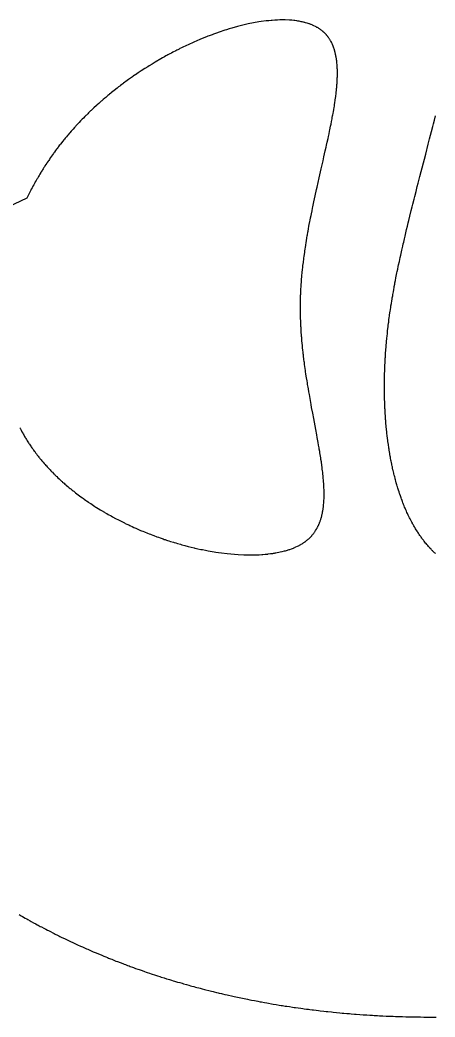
# Model space of a CAD drawing. Header units: metres. Extents: x 525 to 650, y -2 to 248.
# Drawn here: x 582.8 to 609.2, y 124.9 to 188.1 of the extents above; entities that cross this region are included whole.
import ezdxf

# ---------------------------------------------------------------- set-up
doc = ezdxf.new("R2010")
doc.units = ezdxf.units.M
doc.header["$MEASUREMENT"] = 0

msp = doc.modelspace()

# ---------------------------------------------------------------- linework, layer by layer
at = {"flags": 128}
for points in [[(582.833407, 162.245226), (582.850462, 162.212696), (582.876234, 162.163998), (582.915314, 162.091172), (582.954903, 162.018614), (582.974889, 161.982435), (583.022772, 161.896951), (583.046982, 161.854354), (583.083634, 161.790638), (583.12069, 161.727142), (583.139369, 161.695477), (583.177032, 161.632313), (583.196016, 161.600815), (583.224681, 161.553673), (583.263257, 161.491015), (583.282697, 161.459771), (583.312048, 161.413012), (583.356503, 161.343117), (583.396452, 161.281233), (583.416579, 161.250378), (583.446961, 161.204206), (583.492965, 161.135197), (583.539487, 161.066487), (583.562942, 161.032246), (583.60496, 160.97156), (583.626122, 160.941308), (583.658059, 160.896043), (583.706397, 160.828404), (583.755255, 160.761076), (583.77988, 160.727529), (583.82952, 160.660672), (583.854536, 160.627362), (583.892304, 160.577547), (583.94455, 160.509559), (583.979684, 160.464422), (584.003242, 160.434414), (584.050678, 160.3746), (584.086534, 160.329916), (584.11057, 160.30021), (584.158956, 160.241), (584.183306, 160.211495), (584.232316, 160.152689), (584.281738, 160.094152), (584.314912, 160.055277), (584.381802, 159.977886), (584.41974, 159.934565), (584.445158, 159.905769), (584.496289, 159.84838), (584.522002, 159.819787), (584.573721, 159.762804), (584.625828, 159.706093), (584.66078, 159.668436), (584.731191, 159.593484), (584.757769, 159.565502), (584.811205, 159.509742), (584.865013, 159.454254), (584.90109, 159.417414), (584.97373, 159.344098), (585.028633, 159.28943), (585.065433, 159.253136), (585.139507, 159.180914), (585.176778, 159.144986), (585.251784, 159.073495), (585.327401, 159.002493), (585.480434, 158.861957), (585.5239, 158.822784), (585.552979, 158.796755), (585.611382, 158.744905), (585.640704, 158.719083), (585.640704, 158.719083), (585.699587, 158.667648), (585.758787, 158.616489), (585.798427, 158.582537), (585.878121, 158.515003), (585.908147, 158.489805), (585.968426, 158.439618), (586.029006, 158.389708), (586.069558, 158.35659), (586.151053, 158.290725), (586.212513, 158.241652), (586.253646, 158.209092), (586.336289, 158.144344), (586.377797, 158.112156), (586.461182, 158.048155), (586.545051, 157.984651), (586.714209, 157.859143), (586.810171, 157.789424), (586.874463, 157.743297), (586.917463, 157.712702), (587.003791, 157.651889), (587.06882, 157.60661), (587.112306, 157.57658), (587.199592, 157.516899), (587.24339, 157.487248), (587.331292, 157.428324), (587.419592, 157.369904), (587.597359, 157.254584), (587.664411, 157.211861), (587.709228, 157.183538), (587.799134, 157.127273), (587.844221, 157.099331), (587.934657, 157.043829), (588.025437, 156.988836), (588.207992, 156.880382), (588.253832, 156.853588), (588.345747, 156.800385), (588.437968, 156.747693), (588.623293, 156.643851), (588.71638, 156.592701), (588.903364, 156.491948), (589.091369, 156.393261), (589.47018, 156.202105), (589.523726, 156.175891), (589.631008, 156.123957), (589.738531, 156.072683), (589.810342, 156.038867), (589.858272, 156.016487), (589.954258, 155.972119), (590.062437, 155.92283), (590.134665, 155.89034), (590.182863, 155.868845), (590.279366, 155.826247), (590.351833, 155.794644), (590.400184, 155.773739), (590.49698, 155.732326), (590.545421, 155.711817), (590.642388, 155.671195), (590.739458, 155.631102), (590.933876, 155.552504), (591.043379, 155.509224), (591.11643, 155.480744), (591.16515, 155.461924), (591.262635, 155.424683), (591.335782, 155.397101), (591.38456, 155.37888), (591.482147, 155.342839), (591.530952, 155.325018), (591.628583, 155.289778), (591.726232, 155.255073), (591.921556, 155.18727), (591.9948, 155.162398), (592.043625, 155.145985), (592.141263, 155.113562), (592.190074, 155.097552), (592.287671, 155.065937), (592.385232, 155.034861), (592.580208, 154.974332), (592.628916, 154.959538), (592.726281, 154.930356), (592.82357, 154.901717), (593.017892, 154.84607), (593.114908, 154.819063), (593.308605, 154.766684), (593.501804, 154.716493), (593.886434, 154.622689), (593.934327, 154.611582), (594.029978, 154.589781), (594.125441, 154.568531), (594.315771, 154.52769), (594.410621, 154.508099), (594.59965, 154.47058), (594.78773, 154.435283), (595.160769, 154.371376), (595.253331, 154.356796), (595.437557, 154.329317), (595.620533, 154.304084), (595.982464, 154.260375), (596.688374, 154.200137), (597.031284, 154.183692), (597.366786, 154.176419), (597.531592, 154.176235), (597.854978, 154.1828), (598.013426, 154.189559), (598.16962, 154.198643), (598.246851, 154.204058), (598.399541, 154.216639), (598.474982, 154.223806), (598.54981, 154.231558), (598.586992, 154.235654), (598.734142, 154.253502), (598.806758, 154.263307), (598.878723, 154.2737), (598.914458, 154.279118), (598.985431, 154.290394), (599.020666, 154.296254), (599.073201, 154.30532), (599.346822, 154.359288), (599.479372, 154.389829), (599.608992, 154.422748), (599.672683, 154.440101), (599.797784, 154.476597), (599.859178, 154.495742), (599.919789, 154.515485), (599.949799, 154.525581), (600.06784, 154.567465), (600.125647, 154.589308), (600.182634, 154.611753), (600.210817, 154.6232), (600.266558, 154.646548), (600.294114, 154.658448), (600.335052, 154.676582), (600.441867, 154.726598), (600.493977, 154.752514), (600.54521, 154.779035), (600.570496, 154.792523), (600.620399, 154.819955), (600.645015, 154.833899), (600.681516, 154.855099), (600.729389, 154.883899), (600.752982, 154.898527), (600.78794, 154.920755), (600.822378, 154.943327), (600.8394, 154.954741), (600.877219, 154.980737), (600.902064, 154.998308), (600.918465, 155.010129), (600.950877, 155.034026), (600.974846, 155.052172), (600.990666, 155.064376), (601.02192, 155.089036), (601.037356, 155.101493), (601.067847, 155.126659), (601.097833, 155.152162), (601.117544, 155.169349), (601.156301, 155.204169), (601.177714, 155.224015), (601.191835, 155.23735), (601.219708, 155.264267), (601.23346, 155.277849), (601.2606, 155.305262), (601.287255, 155.333002), (601.304757, 155.351678), (601.339122, 155.389465), (601.351791, 155.403785), (601.376772, 155.432667), (601.401282, 155.461873), (601.417362, 155.481523), (601.4489, 155.521251), (601.472014, 155.551422), (601.487167, 155.571713), (601.516866, 155.61272), (601.531412, 155.633435), (601.559904, 155.675288), (601.5876, 155.7177), (601.640635, 155.804195), (601.654991, 155.828921), (601.664426, 155.845502), (601.682972, 155.878895), (601.692084, 155.895708), (601.709989, 155.929564), (601.727469, 155.963726), (601.738888, 155.986671), (601.761168, 156.032967), (601.769333, 156.050468), (601.785352, 156.085695), (601.80096, 156.121225), (601.811138, 156.145079), (601.830955, 156.193186), (601.845349, 156.229615), (601.854723, 156.254067), (601.872943, 156.303365), (601.881791, 156.328212), (601.898966, 156.378297), (601.915453, 156.428904), (601.946393, 156.531672), (601.951895, 156.551171), (601.962621, 156.590384), (601.972977, 156.629885), (601.972977, 156.629885), (601.979676, 156.656377), (601.992588, 156.709744), (602.001851, 156.7501), (602.007826, 156.777162), (602.019303, 156.831661), (602.024806, 156.859098), (602.035346, 156.914346), (602.04527, 156.97009), (602.063298, 157.083053), (602.069443, 157.125919), (602.073355, 157.154648), (602.08074, 157.21247), (602.084216, 157.241561), (602.090736, 157.300106), (602.096689, 157.359128), (602.106918, 157.478598), (602.109132, 157.508761), (602.113152, 157.569438), (602.116636, 157.630582), (602.122026, 157.754261), (602.123945, 157.81679), (602.126267, 157.943218), (602.126615, 158.071452), (602.121617, 158.333259), (602.118893, 158.408157), (602.116764, 158.458394), (602.115208, 158.49202), (602.111771, 158.559596), (602.108913, 158.610558), (602.102488, 158.7132), (602.095139, 158.816792), (602.089738, 158.886377), (602.085918, 158.932998), (602.077763, 159.026791), (602.072878, 159.07987), (602.062481, 159.186718), (602.051268, 159.294477), (602.04335, 159.366818), (602.037879, 159.415267), (602.026485, 159.512693), (602.012965, 159.623133), (602.003549, 159.697247), (601.997097, 159.746872), (601.983784, 159.846634), (601.97345, 159.921901), (601.966397, 159.972291), (601.951911, 160.073572), (601.929261, 160.22674), (601.913572, 160.329673), (601.880854, 160.537484), (601.861706, 160.655503), (601.848658, 160.734627), (601.821917, 160.893929), (601.808238, 160.974103), (601.780298, 161.135483), (601.75163, 161.298222), (601.732141, 161.40746), (601.692336, 161.627697), (601.661823, 161.794392), (601.599351, 162.131595), (601.556813, 162.359156), (601.470207, 162.820682), (601.404444, 163.172239), (601.338493, 163.528256), (601.305588, 163.707885), (601.256481, 163.979298), (601.213217, 164.222488), (601.191766, 164.344749), (601.159863, 164.528959), (601.128339, 164.714129), (601.112736, 164.807069), (601.081886, 164.993644), (601.066653, 165.087275), (601.044063, 165.228142), (601.014464, 165.416737), (600.999904, 165.511361), (600.978384, 165.653696), (600.957269, 165.796503), (600.94687, 165.868081), (600.91081, 166.123502), (600.893344, 166.251742), (600.876277, 166.380327), (600.867898, 166.444746), (600.85146, 166.573837), (600.843405, 166.638506), (600.831534, 166.735663), (600.816111, 166.865486), (600.808577, 166.930517), (600.797506, 167.028209), (600.781429, 167.175072), (600.767688, 167.305938), (600.761017, 167.371482), (600.751267, 167.469935), (600.737229, 167.617918), (600.72392, 167.766257), (600.717546, 167.840557), (600.706687, 167.972857), (600.70149, 168.039107), (600.693989, 168.138604), (600.683416, 168.288121), (600.673678, 168.437955), (600.669131, 168.512989), (600.663407, 168.613151), (600.660692, 168.663283), (600.656807, 168.738541), (600.651406, 168.851565), (600.645679, 168.985726), (600.643095, 169.05289), (600.639575, 169.153736), (600.636487, 169.254701), (600.635108, 169.305227), (600.632682, 169.406366), (600.631638, 169.456977), (600.630285, 169.532947), (600.628883, 169.634336), (600.628356, 169.68507), (600.627787, 169.761222), (600.627435, 169.875558), (600.627635, 169.977297), (600.627918, 170.028204), (600.628575, 170.104609), (600.630088, 170.219317), (600.632243, 170.334142), (600.633564, 170.391597), (600.635853, 170.477831), (600.637582, 170.535354), (600.641523, 170.650478), (600.643732, 170.708077), (600.648621, 170.823346), (600.654131, 170.938704), (600.658143, 171.015656), (600.660967, 171.066978), (600.66697, 171.169666), (600.670553, 171.227453), (600.678155, 171.343078), (600.686333, 171.458767), (600.692101, 171.535925), (600.696084, 171.587377), (600.704378, 171.690311), (600.714225, 171.806155), (600.721089, 171.883406), (600.725795, 171.934916), (600.735519, 172.037956), (600.74308, 172.11525), (600.75888, 172.26987), (600.775564, 172.424519), (600.787167, 172.527629), (600.811491, 172.733852), (600.818595, 172.79185), (600.833142, 172.907837), (600.848133, 173.02381), (600.858368, 173.101113), (600.879403, 173.255685), (600.895664, 173.371577), (600.90673, 173.448816), (600.929387, 173.603237), (600.940974, 173.680415), (600.964647, 173.834697), (600.988968, 173.988868), (601.005531, 174.091581), (601.039461, 174.296825), (601.059002, 174.412158), (601.072205, 174.488997), (601.09902, 174.642546), (601.112626, 174.719253), (601.14022, 174.872522), (601.168305, 175.025588), (601.18729, 175.127513), (601.225854, 175.331055), (601.240512, 175.407273), (601.27013, 175.559519), (601.300135, 175.711499), (601.32034, 175.812664), (601.361207, 176.014607), (601.392229, 176.165707), (601.413074, 176.266263), (601.455127, 176.466932), (601.47632, 176.567036), (601.519008, 176.766763), (601.562049, 176.965821), (601.648974, 177.361802), (601.681789, 177.509518), (601.747644, 177.803602), (601.813643, 178.095794), (601.857631, 178.289484), (601.945328, 178.674066), (602.061035, 179.18065), (602.118068, 179.431114), (602.202227, 179.803059), (602.257213, 180.048406), (602.284321, 180.170267), (602.324456, 180.352013), (602.3769, 180.592341), (602.402626, 180.711626), (602.44055, 180.889428), (602.477627, 181.065849), (602.49583, 181.153531), (602.543216, 181.385593), (602.543216, 181.385593), (602.566248, 181.500647), (602.599924, 181.671979), (602.632503, 181.841784), (602.648365, 181.926103), (602.669053, 182.037914), (602.679196, 182.093554), (602.694153, 182.176678), (602.715994, 182.300601), (602.734793, 182.409976), (602.743971, 182.464385), (602.757453, 182.545648), (602.777025, 182.666744), (602.795794, 182.786871), (602.80487, 182.846566), (602.835423, 183.056799), (602.849666, 183.160717), (602.863197, 183.263824), (602.869691, 183.315069), (602.882125, 183.41694), (602.88806, 183.467563), (602.896607, 183.543102), (602.907326, 183.643078), (602.91239, 183.692745), (602.919612, 183.766841), (602.926379, 183.840447), (602.92959, 183.877066), (602.93758, 183.974108), (602.941259, 184.022296), (602.946378, 184.094158), (602.951011, 184.165511), (602.953142, 184.200997), (602.957032, 184.271581), (602.958789, 184.30668), (602.961186, 184.359083), (602.964734, 184.451518), (602.966161, 184.497383), (602.967863, 184.565738), (602.969031, 184.633558), (602.969414, 184.667266), (602.96977, 184.734275), (602.969742, 184.767575), (602.969441, 184.817269), (602.968549, 184.883044), (602.967892, 184.915725), (602.966638, 184.964484), (602.964152, 185.037031), (602.955295, 185.206131), (602.949274, 185.289151), (602.942168, 185.371139), (602.938204, 185.411742), (602.929441, 185.492163), (602.924639, 185.531977), (602.916904, 185.591201), (602.905586, 185.66923), (602.899493, 185.707841), (602.889804, 185.765248), (602.87945, 185.822042), (602.874021, 185.850208), (602.858717, 185.924557), (602.85061, 185.961316), (602.837873, 186.01593), (602.824441, 186.069912), (602.817461, 186.096665), (602.802972, 186.149691), (602.79546, 186.175964), (602.783855, 186.215071), (602.762221, 186.283694), (602.750917, 186.31757), (602.739286, 186.351156), (602.733347, 186.367839), (602.721222, 186.400985), (602.715035, 186.417448), (602.705598, 186.442004), (602.692723, 186.474486), (602.686159, 186.490616), (602.676155, 186.514671), (602.66079, 186.550439), (602.64677, 186.581913), (602.639631, 186.597538), (602.628761, 186.620833), (602.61209, 186.655456), (602.594978, 186.689695), (602.586256, 186.706669), (602.55434, 186.766237), (602.537848, 186.795558), (602.520999, 186.82457), (602.512439, 186.838959), (602.495048, 186.867504), (602.486217, 186.881659), (602.472799, 186.902745), (602.454588, 186.930584), (602.445345, 186.944386), (602.431307, 186.96494), (602.40986, 186.995436), (602.390399, 187.022206), (602.380528, 187.035471), (602.365546, 187.055218), (602.342675, 187.0845), (602.319323, 187.113375), (602.307465, 187.127658), (602.286087, 187.152797), (602.275253, 187.165245), (602.258821, 187.183763), (602.233765, 187.211195), (602.208215, 187.238211), (602.195253, 187.251563), (602.168957, 187.277952), (602.155622, 187.290989), (602.135383, 187.310347), (602.11486, 187.329467), (602.101022, 187.342083), (602.072969, 187.366997), (602.058756, 187.379296), (602.029958, 187.40358), (602.000666, 187.427443), (601.980866, 187.44312), (601.940615, 187.473914), (601.925298, 187.48527), (601.894303, 187.507669), (601.862827, 187.529652), (601.841578, 187.544075), (601.798447, 187.572369), (601.765549, 187.593105), (601.743357, 187.606699), (601.698351, 187.633336), (601.675539, 187.646379), (601.629302, 187.671915), (601.582254, 187.69672), (601.485751, 187.744142), (601.467303, 187.75271), (601.430074, 187.769539), (601.392406, 187.785961), (601.36705, 187.796682), (601.315759, 187.817583), (601.276787, 187.832786), (601.250568, 187.842696), (601.197561, 187.861976), (601.170776, 187.871347), (601.116645, 187.889552), (601.061773, 187.907041), (600.949835, 187.939881), (600.907113, 187.951463), (600.878408, 187.958962), (600.820466, 187.97343), (600.79123, 187.980398), (600.732234, 187.993806), (600.672545, 188.00651), (600.551114, 188.02981), (600.520334, 188.035197), (600.458272, 188.045448), (600.395549, 188.055001), (600.268143, 188.072022), (600.203475, 188.079494), (600.072244, 188.092365), (599.938533, 188.102486), (599.663892, 188.114528), (599.611354, 188.115575), (599.576149, 188.116061), (599.505313, 188.116527), (599.469684, 188.116507), (599.398008, 188.115962), (599.325779, 188.114745), (599.179694, 188.110301), (599.142839, 188.108772), (599.068734, 188.105215), (598.994108, 188.100994), (598.843324, 188.090562), (598.767179, 188.084356), (598.613419, 188.069969), (598.457746, 188.052961), (598.140881, 188.011133), (597.979802, 187.986339), (597.65263, 187.929053), (597.319147, 187.86159), (596.635036, 187.696543), (596.285304, 187.599163), (596.108714, 187.546804), (595.931051, 187.492016), (595.841833, 187.463715), (595.482559, 187.344501), (595.301577, 187.281312), (595.119772, 187.21575), (595.028578, 187.182084), (594.845645, 187.11299), (594.753918, 187.077564), (594.662029, 187.041556), (594.616025, 187.023333), (594.246687, 186.872341), (594.06124, 186.793391), (593.875348, 186.712157), (593.782253, 186.670686), (593.595799, 186.586048), (593.502454, 186.542883), (593.40904, 186.499156), (593.362309, 186.477082), (593.175249, 186.387392), (593.081648, 186.341712), (592.988009, 186.295477), (592.988009, 186.295477), (592.941178, 186.272152), (592.847496, 186.225089), (592.800647, 186.201351), (592.730366, 186.165486), (592.542926, 186.068339), (592.449207, 186.018947), (592.355497, 185.969011), (592.308648, 185.94384), (592.214965, 185.893091), (592.168133, 185.867515), (592.097901, 185.828897), (592.004289, 185.776937), (591.957498, 185.750755), (591.887335, 185.711232), (591.782145, 185.651385), (591.408813, 185.433153), (591.222643, 185.320875), (591.036879, 185.206506), (590.944166, 185.148541), (590.759115, 185.03106), (590.666791, 184.971546), (590.574609, 184.911519), (590.528575, 184.881314), (590.344829, 184.759218), (590.253205, 184.697408), (590.161755, 184.635092), (590.116098, 184.603745), (590.024924, 184.540673), (589.979408, 184.508949), (589.911227, 184.461127), (589.729971, 184.332231), (589.639663, 184.267037), (589.549576, 184.201347), (589.504618, 184.168317), (589.414878, 184.101888), (589.370097, 184.06849), (589.30304, 184.018162), (589.213848, 183.95063), (589.169348, 183.916681), (589.102718, 183.86553), (589.003054, 183.788291), (588.826728, 183.649467), (588.738991, 183.579333), (588.651547, 183.50872), (588.607936, 183.473235), (588.520944, 183.401907), (588.477564, 183.366065), (588.412642, 183.312079), (588.326358, 183.239685), (588.283338, 183.203311), (588.218962, 183.148529), (588.122753, 183.065862), (588.037598, 182.991883), (587.995151, 182.954719), (587.931647, 182.898754), (587.836769, 182.814318), (587.742355, 182.729298), (587.695324, 182.686569), (587.529084, 182.533468), (587.446548, 182.456233), (587.364412, 182.378543), (587.323495, 182.339528), (587.241971, 182.261158), (587.201364, 182.221805), (587.140652, 182.162563), (587.060074, 182.083182), (587.019947, 182.043324), (586.959961, 181.983328), (586.870448, 181.892864), (586.791358, 181.81198), (586.751984, 181.771373), (586.693138, 181.710255), (586.605359, 181.618115), (586.518179, 181.525421), (586.474817, 181.478867), (586.398107, 181.395764), (586.359936, 181.35405), (586.302911, 181.291276), (586.217903, 181.19666), (586.133538, 181.1015), (586.091599, 181.053716), (586.008217, 180.957745), (585.966776, 180.909557), (585.90493, 180.837024), (585.866344, 180.791389), (585.789626, 180.699766), (585.713511, 180.607677), (585.663104, 180.546029), (585.629649, 180.504816), (585.563099, 180.422123), (585.488804, 180.328668), (585.439613, 180.266117), (585.406969, 180.224307), (585.342044, 180.140428), (585.293668, 180.077293), (585.261568, 180.035096), (585.197733, 179.950449), (585.165998, 179.907999), (585.102891, 179.822851), (585.040273, 179.737372), (584.998798, 179.680205), (584.971269, 179.642014), (584.916501, 179.56544), (584.84774, 179.468166), (584.802246, 179.403095), (584.772069, 179.359617), (584.712087, 179.272428), (584.667423, 179.206835), (584.637802, 179.163012), (584.578931, 179.075138), (584.549681, 179.031089), (584.491554, 178.94277), (584.433924, 178.854157), (584.39578, 178.794921), (584.370474, 178.75536), (584.320159, 178.676068), (584.278012, 178.608993), (584.250071, 178.564188), (584.194564, 178.474372), (584.166999, 178.42936), (584.112246, 178.339135), (584.057997, 178.248641), (584.022111, 178.188164), (583.998312, 178.147781), (583.951013, 178.066862), (583.924584, 178.021256), (583.872105, 177.929851), (583.820134, 177.838195), (583.785769, 177.776953), (583.762986, 177.736064), (583.71772, 177.654141), (583.667279, 177.561751), (583.633936, 177.500026), (583.611834, 177.458818), (583.567934, 177.376263), (583.535275, 177.314228), (583.51363, 177.272815), (583.470644, 177.189855), (583.449304, 177.148309), (583.40693, 177.065086), (583.364964, 176.981691), (583.282261, 176.814396)], [(609.179433, 154.256062), (609.158935, 154.275835), (609.118203, 154.315595), (609.088701, 154.344788), (609.069136, 154.364334), (609.030252, 154.403624), (609.010932, 154.423369), (608.972538, 154.463057), (608.934469, 154.503008), (608.909268, 154.529787), (608.859296, 154.583693), (608.840703, 154.604027), (608.803756, 154.644888), (608.767126, 154.686006), (608.742882, 154.71356), (608.694812, 154.769008), (608.659125, 154.81089), (608.635507, 154.838952), (608.588684, 154.895411), (608.565479, 154.923807), (608.519478, 154.980932), (608.47402, 155.038497), (608.444015, 155.077118), (608.424145, 155.102972), (608.384721, 155.154939), (608.34769, 155.204582), (608.323212, 155.237848), (608.274758, 155.304786), (608.250781, 155.338458), (608.203324, 155.406205), (608.156527, 155.474486), (608.125693, 155.520301), (608.105298, 155.550976), (608.064894, 155.612637), (608.03679, 155.656241), (608.018194, 155.685422), (607.981332, 155.744053), (607.963065, 155.773502), (607.926858, 155.832664), (607.891081, 155.892176), (607.867466, 155.932043), (607.851827, 155.958706), (607.820798, 156.012235), (607.814944, 156.022426), (607.789744, 156.066655), (607.773091, 156.096194), (607.740135, 156.155403), (607.72383, 156.185071), (607.691562, 156.244532), (607.659744, 156.304159), (607.638777, 156.344), (607.597425, 156.423896), (607.578597, 156.460866), (607.54142, 156.534981), (607.504872, 156.609328), (607.480851, 156.659019), (607.464988, 156.692201), (607.433619, 156.758698), (607.416181, 156.796178), (607.381747, 156.871301), (607.347892, 156.946636), (607.32564, 156.996977), (607.310944, 157.030588), (607.281883, 157.097932), (607.265727, 157.135883), (607.233825, 157.211936), (607.202459, 157.288186), (607.181844, 157.339127), (607.168229, 157.373135), (607.141307, 157.441265), (607.126341, 157.479653), (607.096789, 157.556569), (607.067738, 157.633669), (607.048645, 157.685169), (607.036036, 157.719547), (607.011106, 157.788409), (606.983511, 157.866043), (606.965377, 157.917896), (606.92973, 158.02183), (606.912214, 158.07391), (606.877787, 158.178292), (606.844156, 158.282966), (606.822171, 158.352909), (606.807705, 158.399607), (606.779224, 158.49317), (606.767388, 158.532708), (606.744031, 158.611899), (606.721091, 158.691243), (606.706025, 158.744223), (606.676437, 158.850382), (606.651357, 158.942655), (606.634932, 159.004278), (606.624112, 159.045408), (606.602782, 159.127781), (606.587053, 159.18966), (606.576694, 159.230959), (606.556277, 159.313668), (606.546219, 159.355078), (606.526399, 159.438006), (606.506972, 159.521079), (606.494237, 159.57654), (606.469277, 159.687649), (606.454254, 159.756145), (606.444389, 159.801817), (606.425017, 159.89318), (606.415507, 159.938872), (606.396838, 160.030274), (606.378629, 160.1217), (606.366743, 160.182665), (606.343568, 160.304627), (606.328554, 160.385958), (606.318736, 160.440188), (606.299556, 160.548674), (606.290191, 160.602929), (606.271906, 160.711462), (606.254207, 160.820026), (606.242728, 160.89242), (606.235217, 160.940689), (606.22053, 161.037247), (606.208482, 161.118736), (606.200623, 161.173071), (606.185318, 161.281763), (606.177869, 161.33612), (606.163377, 161.444856), (606.149418, 161.55362), (606.140405, 161.626145), (606.134526, 161.674502), (606.123074, 161.771233), (606.113726, 161.852866), (606.107654, 161.907296), (606.095888, 162.016178), (606.090193, 162.070629), (606.079177, 162.17955), (606.068653, 162.288498), (606.061908, 162.361144), (606.049061, 162.506471), (606.038882, 162.629126), (606.032427, 162.710914), (606.028271, 162.765447), (606.020307, 162.874532), (606.014638, 162.956361), (606.011002, 163.010922), (606.004073, 163.120062), (606.000779, 163.174641), (605.994528, 163.283817), (605.988726, 163.393017), (605.985105, 163.46583), (605.978451, 163.611488), (605.975049, 163.693439), (605.972918, 163.74808), (605.968979, 163.85738), (605.967171, 163.912038), (605.963877, 164.021372), (605.961008, 164.130729), (605.959331, 164.203646), (605.956536, 164.34951), (605.95529, 164.431576), (605.954589, 164.486294), (605.953497, 164.595745), (605.953106, 164.65048), (605.95263, 164.759964), (605.952562, 164.869471), (605.952743, 164.942487), (605.953641, 165.088548), (605.95446, 165.170725), (605.95677, 165.335113), (605.959972, 165.499549), (605.962599, 165.6092), (605.964568, 165.682312), (605.969025, 165.828563), (605.971836, 165.910846), (605.978109, 166.075446), (605.985246, 166.240092), (605.990482, 166.349882), (605.990482, 166.349882), (605.994184, 166.423086), (606.002094, 166.569522), (606.007142, 166.657057), (606.01064, 166.715421), (606.017954, 166.832166), (606.02177, 166.890547), (606.029718, 167.007326), (606.038086, 167.124128), (606.043897, 167.202008), (606.056078, 167.3578), (606.059848, 167.404199), (606.06584, 167.476351), (606.078288, 167.620555), (606.091349, 167.764626), (606.100396, 167.860599), (606.106577, 167.924549), (606.119297, 168.05237), (606.136349, 168.216561), (606.14815, 168.325927), (606.15621, 168.398797), (606.172787, 168.544436), (606.18562, 168.653579), (606.194364, 168.726299), (606.212304, 168.871643), (606.2215, 168.944266), (606.240339, 169.089414), (606.259772, 169.234434), (606.273056, 169.331042), (606.282058, 169.395416), (606.300408, 169.524089), (606.318249, 169.646136), (606.330367, 169.727452), (606.355128, 169.88997), (606.367766, 169.971173), (606.393542, 170.133471), (606.419968, 170.295628), (606.437936, 170.403656), (606.450067, 170.475642), (606.474685, 170.619537), (606.488738, 170.700433), (606.517273, 170.862132), (606.546368, 171.02371), (606.566066, 171.131363), (606.57933, 171.203103), (606.606165, 171.346517), (606.621436, 171.427148), (606.65235, 171.588331), (606.683747, 171.749409), (606.704938, 171.856738), (606.747926, 172.071265), (606.764248, 172.151669), (606.797212, 172.312407), (606.830591, 172.473055), (606.853067, 172.580105), (606.898539, 172.794093), (606.950487, 173.034657), (606.985565, 173.194936), (607.009142, 173.301748), (607.056737, 173.515275), (607.110955, 173.755346), (607.147478, 173.915312), (607.171989, 174.021921), (607.221381, 174.235058), (607.258737, 174.394843), (607.283785, 174.501335), (607.334209, 174.714248), (607.359581, 174.82067), (607.410626, 175.033448), (607.462057, 175.246143), (607.496546, 175.387895), (607.565977, 175.671302), (607.654645, 176.029817), (607.714203, 176.26873), (607.754088, 176.427966), (607.834252, 176.746353), (607.874513, 176.905508), (607.955349, 177.223749), (608.03655, 177.541911), (608.090853, 177.753982), (608.199779, 178.178056), (608.568722, 179.609017), (608.732293, 180.245087), (608.813755, 180.563193), (608.935373, 181.040476), (609.01598, 181.358766), (609.056119, 181.517948), (609.116101, 181.756769), (609.186807, 182.039899)], [(583.282261, 176.814396), (581.250004, 175.866739)], [(582.796595, 131.35095), (582.922928, 131.278204), (583.007301, 131.229937), (583.176407, 131.133952), (583.282177, 131.074427), (583.352795, 131.034903), (583.494279, 130.956234), (583.565146, 130.917089), (583.70713, 130.839181), (583.849445, 130.761778), (583.944506, 130.710458), (584.007962, 130.676369), (584.135071, 130.608491), (584.206685, 130.570485), (584.350161, 130.494852), (584.493967, 130.419723), (584.590022, 130.369917), (584.65414, 130.336838), (584.782572, 130.270978), (584.92737, 130.19736), (585.024085, 130.148561), (585.088644, 130.116153), (585.217955, 130.051634), (585.31511, 130.003505), (585.379961, 129.971543), (585.509858, 129.907917), (585.574904, 129.876252), (585.705191, 129.81322), (585.835737, 129.750583), (585.922912, 129.709045), (586.097608, 129.626496), (586.161546, 129.596512), (586.289521, 129.536867), (586.417623, 129.47765), (586.503096, 129.438409), (586.674212, 129.360495), (586.802698, 129.302555), (586.888425, 129.264163), (587.060049, 129.187942), (587.145945, 129.150112), (587.317905, 129.07501), (587.490088, 129.000651), (587.605, 128.95149), (587.681662, 128.918897), (587.835118, 128.854149), (587.986874, 128.790759), (588.088138, 128.748812), (588.155689, 128.720987), (588.290891, 128.665668), (588.392379, 128.62447), (588.46008, 128.597142), (588.59558, 128.542817), (588.663379, 128.515819), (588.799077, 128.462152), (588.934906, 128.408923), (589.025531, 128.373679), (589.206956, 128.303771), (589.360213, 128.245386), (589.462475, 128.206767), (589.530691, 128.181155), (589.667219, 128.130255), (589.769699, 128.092362), (589.838059, 128.067234), (589.974877, 128.017299), (590.043333, 127.992491), (590.180342, 127.943195), (590.317479, 127.894325), (590.408974, 127.86198), (590.592134, 127.797854), (590.746849, 127.74433), (590.850082, 127.708943), (590.918943, 127.685483), (591.056759, 127.638877), (591.160204, 127.604197), (591.229206, 127.581207), (591.367303, 127.53554), (591.436399, 127.512862), (591.574684, 127.467818), (591.713093, 127.423187), (591.805434, 127.393663), (591.990282, 127.335163), (592.146417, 127.286372), (592.250594, 127.254132), (592.320084, 127.232767), (592.459155, 127.190343), (592.563538, 127.158793), (592.633165, 127.137886), (592.772511, 127.096377), (592.84223, 127.075775), (592.981757, 127.034874), (593.121407, 126.994376), (593.214573, 126.967602), (593.401067, 126.914589), (593.558588, 126.870414), (593.663686, 126.841245), (593.733789, 126.821924), (593.874084, 126.783581), (593.979384, 126.755085), (594.049622, 126.736212), (594.190186, 126.698764), (594.260512, 126.680188), (594.401254, 126.643333), (594.542115, 126.606874), (594.636088, 126.582786), (594.824191, 126.535135), (594.983065, 126.495472), (595.089064, 126.469306), (595.159767, 126.451983), (595.30126, 126.417632), (595.407456, 126.392124), (595.478291, 126.37524), (595.620047, 126.341764), (595.690968, 126.325172), (595.832899, 126.292277), (595.974945, 126.25977), (596.069707, 126.238313), (596.259386, 126.195913), (596.419586, 126.16067), (596.526468, 126.137445), (596.740425, 126.091641), (596.8475, 126.069061), (597.061844, 126.024547), (597.276445, 125.980889), (597.419655, 125.952259), (597.515192, 125.933383), (597.706416, 125.896137), (597.706416, 125.896137), (597.923468, 125.854719), (598.068313, 125.827586), (598.164941, 125.80971), (598.358348, 125.774467), (598.503537, 125.74848), (598.600393, 125.731367), (598.794257, 125.697647), (598.891265, 125.68104), (599.085432, 125.648333), (599.279802, 125.616297), (599.409494, 125.595314), (599.496005, 125.58149), (599.669145, 125.55424), (599.759216, 125.540283), (599.93935, 125.512816), (600.119474, 125.485945), (600.239552, 125.468361), (600.319601, 125.456784), (600.479694, 125.43398), (600.659789, 125.408881), (600.779847, 125.392473), (600.859883, 125.381679), (601.01995, 125.360437), (601.139995, 125.344806), (601.220023, 125.334528), (601.380073, 125.314315), (601.460095, 125.304379), (601.620133, 125.284848), (601.780164, 125.265769), (601.886847, 125.2533), (602.100203, 125.228961), (602.263231, 125.210898), (602.371911, 125.199113), (602.589262, 125.176159), (602.697932, 125.164988), (602.915262, 125.143257), (603.132578, 125.122337), (603.277448, 125.10884), (603.374025, 125.100041), (603.56717, 125.082918), (603.730129, 125.068962), (603.838763, 125.059908), (604.056022, 125.042397), (604.164647, 125.033939), (604.381887, 125.017616), (604.599113, 125.002082), (604.743923, 124.992162), (604.84046, 124.985743), (605.033526, 124.973367), (605.196417, 124.963403), (605.305007, 124.957004), (605.522178, 124.944786), (605.630758, 124.938967), (605.84791, 124.927908), (606.065048, 124.917618), (606.2098, 124.911184), (606.306298, 124.907084), (606.499286, 124.899335), (606.662113, 124.893265), (606.770659, 124.889455), (606.987744, 124.882405), (607.096281, 124.879163), (607.313346, 124.873247), (607.530399, 124.868083), (607.675093, 124.865057), (607.771553, 124.863226), (607.964466, 124.860005), (608.127229, 124.857747), (608.235733, 124.856475), (608.452732, 124.854488), (608.561227, 124.853773), (608.778208, 124.8529), (608.995176, 124.852768), (609.139815, 124.85309), (609.236238, 124.853487)]]:
    msp.add_lwpolyline(points, dxfattribs=at)

doc.saveas('drawing.dxf')
